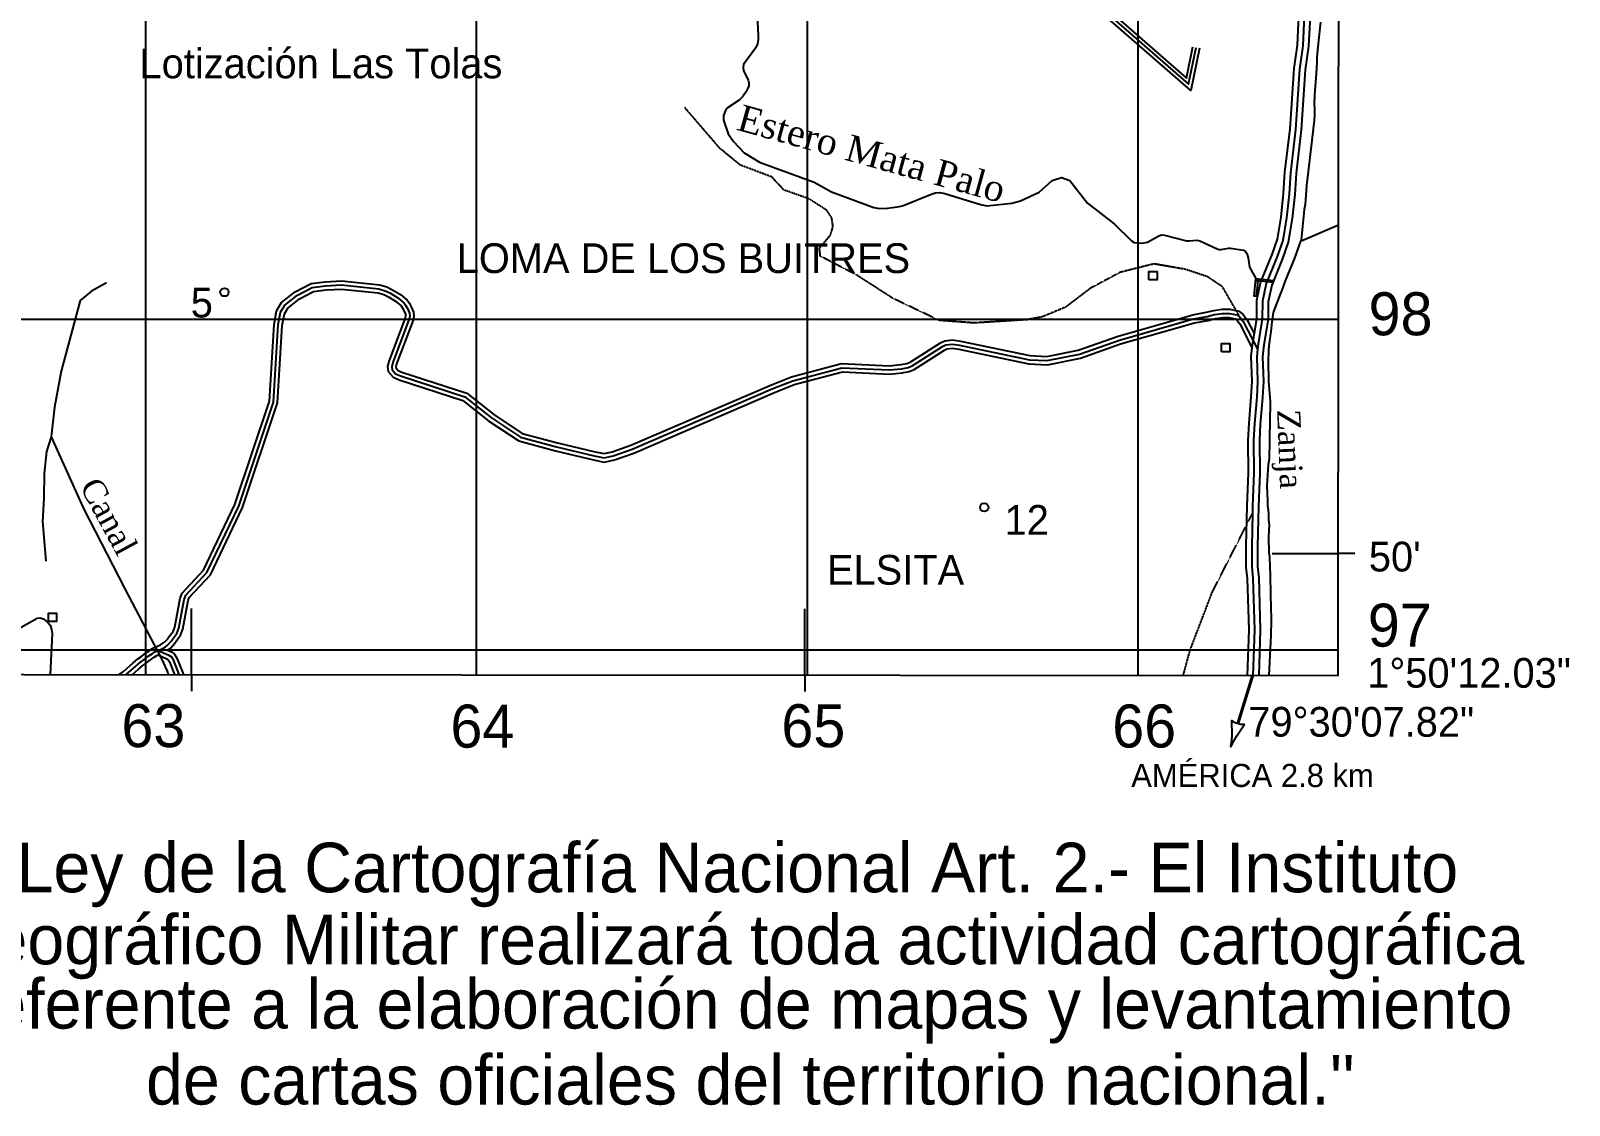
# Model space of a CAD drawing. Extents: x 638173 to 667318, y 9795622 to 9816401.
# Drawn here: x 662652 to 667304, y 9795622 to 9798872 of the extents above; entities that cross this region are included whole.
import ezdxf

# ---------------------------------------------------------------- set-up
doc = ezdxf.new("R2010")
doc.units = 0
doc.header["$MEASUREMENT"] = 0
doc.linetypes.add('HIDDEN', pattern=[0.375, 0.25, -0.125])
for name, color, linetype in [('CAMINO1', 7, 'CONTINUOUS'), ('CAMINO5', 7, 'CONTINUOUS'), ('CAMINO6Y7', 7, 'CONTINUOUS'), ('CAUCECANALIZADO', 7, 'CONTINUOUS'), ('CUADRICULAUTM', 7, 'CONTINUOUS'), ('EDIFICACION', 7, 'CONTINUOUS'), ('HIDROGRAFIASIMBO', 7, 'CONTINUOUS'), ('INFORMACIONMARGI', 7, 'CONTINUOUS'), ('NOMBREAREASSITIO', 7, 'CONTINUOUS'), ('NOMBRESPOBLADOS', 7, 'CONTINUOUS'), ('PARALELACAMINO', 7, 'CONTINUOUS'), ('PROYECCION', 7, 'CONTINUOUS'), ('PUNTOALTURA', 7, 'CONTINUOUS'), ('RIOINTERMITENTE', 7, 'CONTINUOUS'), ('TEXTOAZUL', 7, 'CONTINUOUS'), ('VALORCUADRICULAR', 7, 'CONTINUOUS'), ('VALORGEOGRAFICO', 7, 'CONTINUOUS')]:
    doc.layers.add(name, color=color, linetype=linetype)
doc.styles.add('cotas', font='SWITZN.TTF')
doc.styles.add('marginal', font='UNVR57W.TTF')
doc.styles.add('poblados', font='SWZCONDN.TTF')
doc.styles.add('rios', font='TIMESI_0.TTF')
doc.styles.add('sitios', font='SWZCONLN.TTF')

# ---------------------------------------------------------------- blocks, each defined once
blk = doc.blocks.new('DISPER')
at = {"layer": 'TEXTOAZUL', "color": 5, "linetype": 'Continuous'}
blk.add_lwpolyline([(41.73, 33.23), (8.5, 0.01), (42.08, -33.33), (37.86, -37.59), (0, 0), (37.49, 37.47), (41.73, 33.23)], close=True, dxfattribs=at)
blk = doc.blocks.new('COTA')
at = {"layer": 'PUNTOALTURA', "color": 1, "linetype": 'Continuous'}
blk.add_circle((0, 0), 12.5, dxfattribs=at)
blk = doc.blocks.new('CASA')
at = {"layer": 'EDIFICACION', "color": 4, "linetype": 'Continuous'}
blk.add_lwpolyline([(-12.57, -13.81), (-12.57, 11.18), (12.43, 11.18), (12.43, -13.82), (-12.57, -13.81)], close=True, dxfattribs=at)
blk = doc.blocks.new('DESVIA')
at = {"layer": 'INFORMACIONMARGI', "color": 7, "linetype": 'Continuous'}
blk.add_lwpolyline([(202.16, 3.49), (185.9, 7.39), (147.68, 19.11), (146.85, 19.12), (146.96, 18.1), (149.36, 11.75), (149.85, 9.42), (150.15, 6.9), (150.53, 1.31), (-0.62, 1.3), (-0.61, -2.71), (150.58, -2.7), (150.4, -6.92), (149.98, -11.09), (149.1, -14.21), (146.85, -20.1), (146.86, -20.87), (147.8, -20.89), (188.55, -8.04), (203.45, -4.27), (223.03, -0.96), (223.77, -0.5), (223.03, 0.07), (202.16, 3.49)], close=True, dxfattribs=at)

msp = doc.modelspace()

# ---------------------------------------------------------------- linework, layer by layer
at = {"layer": 'CAMINO1', "color": 1, "linetype": 'Continuous'}
msp.add_lwpolyline([(666502.38, 9798917.36), (666498.36, 9798826.96), (666488.03, 9798755.67), (666476.18, 9798573.6), (666460.63, 9798442.47), (666456.67, 9798378.81), (666448.88, 9798306.24), (666437.29, 9798237.5), (666420.65, 9798189.15), (666387.43, 9798107.71), (666375.87, 9798054.25), (666375.74, 9798000.77), (666362.86, 9797924.39), (666361.24, 9797908.57), (666358.96, 9797886.2), (666361.33, 9797811.06), (666358.68, 9797763.95), (666352.15, 9797683.74), (666349.49, 9797632.81), (666350.54, 9797534.76), (666346.49, 9797434.18), (666345.98, 9797412.22), (666343.68, 9797313.21), (666343.53, 9797250.82), (666347.27, 9797216.43), (666351.99, 9797059.8), (666347.26, 9796922.09)], dxfattribs=at)
at = {"layer": 'CAMINO5', "color": 7, "linetype": 'Continuous'}
for p, q in [((663037.28, 9796997.85), (663049.85, 9797003.38)), ((663049.85, 9797003.38), (663050.59, 9797003.66)), ((663049.85, 9797003.38), (663050.59, 9797003.66))]:
    msp.add_line(p, q, dxfattribs=at)
for points in [[(665901.9, 9798929.28), (666152.86, 9798710.34), (666175.7, 9798821.94)], [(663406.71, 9798020.5), (663419.94, 9798041.63), (663457.89, 9798072.33), (663503.19, 9798095.25), (663543.38, 9798100.54), (663591.27, 9798103.12), (663704.53, 9798091.32), (663723.87, 9798085.98), (663737.51, 9798078.94), (663762.07, 9798064.34), (663780.78, 9798048.43), (663785.31, 9798042.44), (663791.18, 9798032.02), (663797.06, 9798018.4), (663797.81, 9798008.87), (663796.26, 9798000.5), (663746.1, 9797868.49), (663743.48, 9797856.09), (663744.75, 9797846.62), (663754.83, 9797834.54), (663769.85, 9797827.92), (663964.6, 9797764.81), (664044.49, 9797701.26), (664132.38, 9797642.86), (664241.66, 9797613.72), (664355.55, 9797586.21), (664385.68, 9797580.33), (664413.07, 9797586.82), (664470.34, 9797606.57), (664895.87, 9797789.75), (664955.76, 9797813.58), (665104.54, 9797852.78), (665248.13, 9797846.16), (665284.82, 9797849.8), (665304.37, 9797853.58), (665316.79, 9797858.77), (665408.3, 9797917.38), (665418.6, 9797922.26), (665438.83, 9797924.24), (665460.54, 9797920.91), (665671.4, 9797877.24), (665724.77, 9797874.6), (665822.67, 9797893.52), (665943.5, 9797936.6), (666168.06, 9798000.39), (666208.88, 9798008.35), (666231.54, 9798013.87), (666255.22, 9798017.42), (666276.54, 9798017.42), (666299.04, 9798012.68), (666308.83, 9798005.04), (666317.99, 9797992.55), (666361.24, 9797908.57)], [(663050.59, 9797003.66), (663058.9, 9797008.61), (663065.7, 9797013.95), (663077.71, 9797026.86), (663081.13, 9797032.76), (663093.73, 9797049.57), (663099.25, 9797065.16), (663115.31, 9797152.09), (663120.52, 9797164.61), (663184.4, 9797233.74), (663280.87, 9797434.36), (663385.74, 9797749.07), (663399.9, 9797982.36), (663406.71, 9798020.5)], [(662940.34, 9796924.69), (662969.42, 9796950.5), (662983.31, 9796962.22), (662993.72, 9796969.82), (663006.52, 9796980.02), (663018.61, 9796987.52), (663027.4, 9796993.51), (663037.28, 9796997.85)], [(663037.28, 9796997.85), (663066.89, 9796984.69), (663072.4, 9796981.82), (663077.01, 9796978.08), (663082.54, 9796969.05), (663099.7, 9796924.57)]]:
    msp.add_lwpolyline(points, dxfattribs=at)
at = {"layer": 'CAMINO6Y7', "color": 2, "linetype": 'HIDDEN'}
for points in [[(666305.16, 9798011.39), (666255.23, 9798097.76), (666209.55, 9798128.4), (666144.79, 9798150.16), (666048.24, 9798166.89), (665946.51, 9798141.6), (665856.17, 9798093.38), (665781.06, 9798036.21), (665711.1, 9798007.05), (665665.33, 9797998.22), (665503.9, 9797988.32), (665398.44, 9797996.15), (665258.8, 9798062.61), (665149.66, 9798132.84), (665039.23, 9798190.34), (665036.74, 9798214.54), (665069.87, 9798253.95), (665077.56, 9798279.41), (665073.8, 9798306.16), (665058.61, 9798329.1), (665005.31, 9798363.58), (664929.12, 9798390.46), (664892.35, 9798430), (664797.12, 9798465.82), (664734.96, 9798516.87), (664629.76, 9798639.3)], [(666136.65, 9796922.21), (666157.53, 9796999.35), (666223.99, 9797173.23), (666345.98, 9797412.22)]]:
    msp.add_lwpolyline(points, dxfattribs=at)
at = {"layer": 'CAUCECANALIZADO', "color": 132, "linetype": 'Continuous'}
for p, q in [((666491.46, 9798236.11), (666605.93, 9798285.26)), ((666493.21, 9798239.95), (666491.46, 9798236.11))]:
    msp.add_line(p, q, dxfattribs=at)
for points in [[(666551.9, 9798898.17), (666544.13, 9798833.24), (666540.22, 9798791.23), (666540.19, 9798777.22), (666538.84, 9798742.85), (666533.61, 9798677.91), (666532.27, 9798651.18), (666533.51, 9798634.62), (666533.47, 9798618.07), (666532.16, 9798601.51), (666525.67, 9798540.4), (666508.83, 9798404.19), (666504.89, 9798346.89), (666502.32, 9798332.89), (666501.02, 9798320.16), (666493.21, 9798239.95)], [(666491.46, 9798236.11), (666472.75, 9798183.96), (666444.63, 9798115.25), (666434.4, 9798087.25), (666429.29, 9798075.8), (666408.83, 9798019.81), (666406.26, 9798005.81), (666404.95, 9797990.53), (666401.07, 9797962.52), (666399.77, 9797948.52), (666395.89, 9797919.24), (666394.59, 9797903.96), (666393.25, 9797873.4), (666394.37, 9797811), (666399.32, 9797751.15), (666399.29, 9797735.87), (666397.93, 9797700.22), (666397.78, 9797632.73), (666396.38, 9797576.7), (666393.8, 9797560.15), (666392.49, 9797543.6), (666389.84, 9797495.22), (666391.01, 9797450.65), (666390.98, 9797436.64), (666393.49, 9797422.63), (666394.73, 9797408.62), (666394.69, 9797393.34), (666395.93, 9797376.79), (666395.9, 9797364.05), (666394.57, 9797337.31), (666394.54, 9797324.58), (666395.77, 9797309.3), (666395.74, 9797295.29), (666396.98, 9797280.01), (666399.39, 9797223.98), (666399.36, 9797211.24), (666400.56, 9797180.68), (666400.52, 9797161.58), (666401.72, 9797132.29), (666401.69, 9797119.56), (666402.92, 9797101.73), (666402.9, 9797088.99), (666401.52, 9797044.43), (666395.53, 9796922.01)], [(662881.23, 9798109.82), (662835.58, 9798084.56), (662801.51, 9798055.79), (662743.45, 9797842.5), (662723.66, 9797733.95), (662713.73, 9797644.18)], [(662713.73, 9797644.18), (662699.67, 9797599.74), (662692.18, 9797532.58), (662691.64, 9797458.21), (662686.92, 9797387.64), (662697.4, 9797267.63)], [(662713.73, 9797644.18), (662811.12, 9797427.18), (662934.95, 9797185.91), (663046.94, 9796972.21), (663064.29, 9796934.78), (663067.17, 9796924.59)]]:
    msp.add_lwpolyline(points, dxfattribs=at)
at = {"layer": 'CUADRICULAUTM', "color": 2, "linetype": 'Continuous'}
for points in [[(663000, 9796924.64), (663000, 9797000), (663000, 9798000), (663000, 9799000), (663000, 9800000), (663000, 9801000), (663000, 9802000), (663000, 9803000), (663000, 9804000), (663000, 9805000), (663000, 9806000), (663000, 9807000), (663000, 9808000), (663000, 9809000), (663000, 9810000), (663000, 9811000), (663000, 9812000), (663000, 9813000), (663000, 9814000), (663000, 9815352.89)], [(664000, 9796923.87), (664000, 9797000), (664000, 9798000), (664000, 9799000), (664000, 9800000), (664000, 9801000), (664000, 9802000), (664000, 9803000), (664000, 9804000), (664000, 9805000), (664000, 9806000), (664000, 9807000), (664000, 9808000), (664000, 9809000), (664000, 9810000), (664000, 9811000), (664000, 9812000), (664000, 9813000), (664000, 9814000), (664000, 9815352.18)], [(665000, 9796923.09), (665000, 9797000), (665000, 9798000), (665000, 9799000), (665000, 9800000), (665000, 9801000), (665000, 9802000), (665000, 9803000), (665000, 9804000), (665000, 9805000), (665000, 9806000), (665000, 9807000), (665000, 9808000), (665000, 9809000), (665000, 9810000), (665000, 9811000), (665000, 9812000), (665000, 9813000), (665000, 9814000), (665000, 9815351.48)], [(666000, 9796922.32), (666000, 9797000), (666000, 9798000), (666000, 9799000), (666000, 9800000), (666000, 9801000), (666000, 9802000), (666000, 9803000), (666000, 9804000), (666000, 9805000), (666000, 9806000), (666000, 9807000), (666000, 9808000), (666000, 9809000), (666000, 9810000), (666000, 9811000), (666000, 9812000), (666000, 9813000), (666000, 9814000), (666000, 9815350.77)], [(655000, 9798000), (656000, 9798000), (657000, 9798000), (658000, 9798000), (659000, 9798000), (660000, 9798000), (661000, 9798000), (662000, 9798000), (663000, 9798000), (664000, 9798000), (666605.7, 9798000)], [(655000, 9797000), (656000, 9797000), (657000, 9797000), (658000, 9797000), (659000, 9797000), (660000, 9797000), (661000, 9797000), (662000, 9797000), (663000, 9797000), (664000, 9797000), (666604.89, 9797000)]]:
    msp.add_lwpolyline(points, dxfattribs=at)
at = {"layer": 'PARALELACAMINO', "color": 7, "linetype": 'Continuous'}
msp.add_line((662919.16, 9796924.71), (662932.47, 9796934.43), dxfattribs=at)
for points in [[(666388.07, 9799495.07), (666418.34, 9799441.36), (666460.07, 9799362.37), (666482.56, 9799322.12), (666501.58, 9799278.99), (666507.24, 9799245.67), (666507.15, 9799211.04), (666485.01, 9798976.78), (666484.88, 9798917.77), (666480.92, 9798828.61), (666470.61, 9798757.5), (666458.75, 9798575.2), (666443.19, 9798444.04), (666439.23, 9798380.29), (666431.54, 9798308.63), (666420.27, 9798241.83), (666404.26, 9798195.31), (666370.65, 9798112.9), (666358.37, 9798056.14), (666358.24, 9798002.26), (666350.55, 9797956.64)], [(666234.55, 9798919.13), (666266.67, 9798957.51), (666227.02, 9798963.5), (666199.82, 9798982.32), (666226.43, 9799014.3), (666178.14, 9799054.88), (666126.84, 9799097.99), (666085.14, 9799133.03), (666049.66, 9799090.56), (666005.13, 9799037.26), (665985.63, 9799013.92), (665915.85, 9798930.38), (666146.5, 9798729.16), (666165.9, 9798823.95)], [(666185.5, 9798819.93), (666159.22, 9798691.52), (665895.33, 9798921.74)], [(666519.88, 9798916.95), (666515.8, 9798825.31), (666505.45, 9798753.84), (666493.61, 9798572), (666478.07, 9798440.9), (666474.11, 9798377.33), (666466.22, 9798303.85), (666454.31, 9798233.17), (666437.04, 9798182.99), (666404.21, 9798102.52), (666393.37, 9798052.36), (666393.24, 9797999.28), (666380.21, 9797922.04), (666376.49, 9797885.58), (666378.85, 9797810.84), (666376.14, 9797762.75), (666369.61, 9797682.57), (666366.99, 9797632.45), (666368.04, 9797534.5), (666363.98, 9797433.62), (666361.18, 9797312.99), (666361.03, 9797251.75), (666364.74, 9797217.64), (666369.5, 9797059.76), (666364.78, 9796922.07)], [(663394.82, 9798025.05), (663410.45, 9798050.03), (663451.06, 9798082.88), (663499.45, 9798107.37), (663542.23, 9798113), (663591.58, 9798115.66), (663706.86, 9798103.65), (663728.45, 9798097.68), (663743.58, 9798089.88), (663769.36, 9798074.55), (663789.92, 9798057.06), (663795.79, 9798049.31), (663802.39, 9798037.58), (663809.36, 9798021.45), (663810.4, 9798008.21), (663808.35, 9797997.11), (663758.13, 9797864.96), (663756.16, 9797855.61), (663756.66, 9797851.86), (663762.55, 9797844.8), (663774.31, 9797839.62), (663970.61, 9797776), (664051.85, 9797711.38), (664137.59, 9797654.41), (664244.74, 9797625.84), (664358.22, 9797598.43), (664385.42, 9797593.12), (664409.58, 9797598.84), (664465.82, 9797618.24), (664891.11, 9797801.31), (664951.82, 9797825.47), (665103.2, 9797865.35), (665247.8, 9797858.69), (665283.01, 9797862.18), (665300.74, 9797865.61), (665310.97, 9797869.88), (665402.23, 9797928.34), (665415.22, 9797934.49), (665439.17, 9797936.83), (665462.76, 9797933.22), (665672.99, 9797889.68), (665723.88, 9797887.16), (665819.37, 9797905.61), (665939.69, 9797948.51), (666165.15, 9798012.56), (666206.2, 9798020.56), (666229.13, 9798026.15), (666254.29, 9798029.92), (666277.84, 9798029.92), (666304.45, 9798024.31), (666317.96, 9798013.76), (666328.66, 9797999.14), (666350.55, 9797956.64)], [(663418.6, 9798015.94), (663429.43, 9798033.23), (663464.72, 9798061.78), (663506.93, 9798083.13), (663544.53, 9798088.08), (663590.96, 9798090.58), (663702.2, 9798078.99), (663719.29, 9798074.28), (663731.44, 9798068), (663754.78, 9798054.13), (663771.64, 9798039.8), (663774.83, 9798035.57), (663779.97, 9798026.46), (663784.76, 9798015.35), (663785.22, 9798009.53), (663784.17, 9798003.89), (663734.07, 9797872.02), (663730.8, 9797856.57), (663732.84, 9797841.38), (663747.11, 9797824.28), (663765.39, 9797816.22), (663958.59, 9797753.62), (664037.13, 9797691.14), (664127.17, 9797631.31), (664238.58, 9797601.6), (664352.88, 9797573.99), (664385.94, 9797567.54), (664416.56, 9797574.8), (664474.86, 9797594.9), (664900.63, 9797778.19), (664959.7, 9797801.69), (665105.88, 9797840.21), (665248.46, 9797833.63), (665286.63, 9797837.42), (665308, 9797841.55), (665322.61, 9797847.66), (665414.37, 9797906.42), (665421.98, 9797910.03), (665438.49, 9797911.65), (665458.32, 9797908.6), (665669.81, 9797864.8), (665725.66, 9797862.04), (665825.97, 9797881.43), (665947.31, 9797924.69), (666170.97, 9797988.22), (666211.56, 9797996.14), (666233.95, 9798001.59), (666256.15, 9798004.92), (666275.24, 9798004.92), (666293.63, 9798001.05), (666299.84, 9797996.2), (666307.32, 9797985.96), (666344.24, 9797914.29)], [(663044.49, 9797014.68), (663057.51, 9797023.5), (663067.6, 9797034.34), (663070.69, 9797039.67), (663082.58, 9797055.54), (663087.14, 9797068.4), (663103.26, 9797155.67), (663109.83, 9797171.46), (663173.95, 9797240.85), (663269.26, 9797439.06), (663373.36, 9797751.47), (663387.47, 9797983.84), (663394.82, 9798025.05)], [(663065.75, 9796998.88), (663073.89, 9797004.4), (663087.82, 9797019.38), (663091.57, 9797025.85), (663104.88, 9797043.6), (663111.36, 9797061.92), (663127.36, 9797148.51), (663131.21, 9797157.76), (663194.85, 9797226.63), (663292.48, 9797429.66), (663398.12, 9797746.67), (663412.33, 9797980.88), (663418.6, 9798015.94)], [(666350.55, 9797956.64), (666345.51, 9797926.74), (666344.24, 9797914.29)], [(666344.24, 9797914.29), (666341.43, 9797886.82), (666343.81, 9797811.28), (666341.22, 9797765.15), (666334.69, 9797684.91), (666331.99, 9797633.17), (666333.04, 9797535.02), (666329, 9797434.74), (666326.18, 9797313.43), (666326.03, 9797249.89), (666329.8, 9797215.22), (666334.48, 9797059.84), (666329.74, 9796922.06)], [(662932.47, 9796934.43), (662961.24, 9796959.95), (662975.58, 9796972.06), (662986.14, 9796979.76), (662999.31, 9796990.25), (663011.79, 9796998), (663021.31, 9797004.49), (663044.49, 9797014.68)], [(662959.16, 9796924.68), (662977.6, 9796941.05), (662991.04, 9796952.38), (663001.3, 9796959.88), (663013.73, 9796969.79), (663025.43, 9796977.04), (663033.49, 9796982.53), (663037.25, 9796984.19), (663061.46, 9796973.42), (663065.51, 9796971.32), (663067.47, 9796969.72), (663071.29, 9796963.49), (663086.3, 9796924.58)], [(663065.75, 9796998.88), (663072.32, 9796995.96), (663079.29, 9796992.32), (663086.55, 9796986.44), (663093.79, 9796974.61), (663111.12, 9796929.68), (663113.72, 9796924.56)]]:
    msp.add_lwpolyline(points, dxfattribs=at)
at = {"layer": 'PROYECCION', "color": 7, "linetype": 'Continuous'}
for p, q in [((666405.35, 9797291.35), (666605.35, 9797291.2)), ((666655.35, 9797291.16), (666605.35, 9797291.2)), ((666655.35, 9797291.16), (666605.35, 9797291.2)), ((663137.89, 9796924.69), (663138.04, 9797124.69)), ((664992.15, 9796923.27), (664992.3, 9797123.27)), ((663137.89, 9796924.69), (663137.85, 9796874.69)), ((664992.15, 9796923.27), (664992.11, 9796873.27))]:
    msp.add_line(p, q, dxfattribs=at)
msp.add_lwpolyline([(638790.96, 9796943.41), (666604.83, 9796921.85), (666619.7, 9815350.33), (638803.33, 9815370.02)], close=True, dxfattribs=at)
at = {"layer": 'RIOINTERMITENTE', "color": 132, "linetype": 'Continuous'}
for points in [[(664848.95, 9798901.22), (664851.64, 9798855.53), (664851.36, 9798845.18), (664848.77, 9798832.89), (664843.68, 9798819.73), (664806.68, 9798769.76), (664805.42, 9798761.22), (664807.32, 9798751.9), (664821.35, 9798722.57), (664823.1, 9798714.08), (664822.62, 9798705.67), (664820.53, 9798698.8), (664814.01, 9798686.54), (664803.81, 9798672.19), (664793.75, 9798661.92), (664758.12, 9798639.07), (664752.47, 9798630.74), (664746.63, 9798616.17), (664746.6, 9798602.16), (664760.48, 9798560.11), (664776.95, 9798537.16), (664808.64, 9798502.73), (664855.6, 9798474.63), (665020.67, 9798414.49), (665072.71, 9798385.11), (665200.96, 9798337.76), (665218.19, 9798334.36), (665242.19, 9798335.3), (665272.78, 9798339.53), (665287.39, 9798342.7), (665377.26, 9798378.6), (665387.88, 9798382), (665399.85, 9798382.83), (665415.83, 9798379.4), (665523.78, 9798346.1), (665542.45, 9798342.83), (665617.84, 9798351.02), (665644.54, 9798357.34), (665700.52, 9798383.98), (665740, 9798419.57), (665767.98, 9798428.43), (665793.37, 9798419.47), (665846.59, 9798350.61), (665927.78, 9798288.07), (665980.52, 9798237), (665988.66, 9798231.94), (666008.86, 9798230.1), (666017.21, 9798230.33), (666028.06, 9798233.14), (666062.47, 9798251.55), (666071.01, 9798254.42), (666080.21, 9798253.42), (666146.26, 9798236.75), (666153.89, 9798236.59), (666177.35, 9798238.53), (666186.92, 9798236.68), (666238.97, 9798212.39), (666244.63, 9798210.98), (666251.64, 9798210.96), (666273.41, 9798214.74), (666279.65, 9798214.86), (666319.03, 9798208.43), (666325.33, 9798204.41), (666329, 9798198.7), (666332.96, 9798185.48), (666336.71, 9798157.46), (666361.52, 9798113.6)], [(662590.56, 9797050.33), (662671.26, 9797095.06), (662680.51, 9797096.34), (662689.27, 9797093.67), (662696.51, 9797088.67), (662704.82, 9797081.51), (662710.22, 9797074.2), (662714.03, 9797061.25), (662716.19, 9797049.35), (662710.03, 9796924.87)]]:
    msp.add_lwpolyline(points, dxfattribs=at)

# ---------------------------------------------------------------- block references
at = {"layer": 'EDIFICACION', "color": 4, "linetype": 'Continuous'}
for p in [(666045.1, 9798132.79), (666264.85, 9797915.02), (662717.66, 9797099.2)]:
    msp.add_blockref('CASA', p, dxfattribs=at)
at = {"layer": 'HIDROGRAFIASIMBO', "color": 5, "linetype": 'Continuous', "xscale": 1.000002988283715, "yscale": 1.000002988283715, "rotation": 308.5565554593481}
msp.add_blockref('DISPER', (666356.46, 9798122.56), dxfattribs=at)
at = {"layer": 'INFORMACIONMARGI', "color": 7, "linetype": 'Continuous', "xscale": 0.9999960576571055, "yscale": 0.9999960576571055, "rotation": 252.9101390944534}
msp.add_blockref('DESVIA', (666346.27, 9796919.89), dxfattribs=at)
at = {"layer": 'PUNTOALTURA', "color": 1, "linetype": 'Continuous'}
for p in [(663237.36, 9798081.36), (665534.87, 9797430.39)]:
    msp.add_blockref('COTA', p, dxfattribs=at)

# ---------------------------------------------------------------- texts
at = {"layer": 'INFORMACIONMARGI', "color": 7, "linetype": 'Continuous', "style": 'poblados'}
for s, height, p in [('AM%%201RICA 2.8 km', 70, (665979.35, 9796584.78)), ("''Ley de la Cartograf%%237a Nacional Art. 2.- El Instituto", 150, (662532.09, 9796266.35)), ('Geogr%%225fico Militar realizar%%225 toda actividad cartogr%%225fica', 150, (662374, 9796048.49)), ('referente a la elaboraci%%243n de mapas y levantamiento', 150, (662459.73, 9795854.21)), ("de cartas oficiales del territorio nacional.''", 150, (663000.37, 9795624.42))]:
    msp.add_text(s, height=height, dxfattribs=at).set_placement(p)
at = {"layer": 'NOMBREAREASSITIO', "color": 2, "linetype": 'Continuous', "style": 'sitios'}
for s, p in [('LOMA DE LOS BUITRES', (663939.8, 9798139.23)), ('ELSITA', (665059.43, 9797196.78))]:
    msp.add_text(s, height=90, dxfattribs=at).set_placement(p)
at = {"layer": 'NOMBRESPOBLADOS', "color": 7, "linetype": 'Continuous', "style": 'poblados'}
msp.add_text('Lotizaci%%243n Las Tolas', height=90, dxfattribs=at).set_placement((662980.76, 9798728.33))
at = {"layer": 'PUNTOALTURA', "color": 7, "linetype": 'Continuous', "style": 'cotas'}
for s, p in [('5', (663135.52, 9798004.93)), ('12', (665596.49, 9797347.65))]:
    msp.add_text(s, height=90, dxfattribs=at).set_placement(p)
at = {"layer": 'TEXTOAZUL', "color": 5, "linetype": 'Continuous', "style": 'rios'}
msp.add_text('Estero Mata Palo', height=80, rotation=344.5223, dxfattribs=at).set_placement((664782.58, 9798573.1))
at = {"layer": 'TEXTOAZUL', "color": 4, "linetype": 'Continuous', "style": 'rios'}
for s, rotation, p in [('Zanja', 272.19923, (666420.37, 9797725.76)), ('Canal', 298.49971, (662798.17, 9797494.73))]:
    msp.add_text(s, height=70, rotation=rotation, dxfattribs=at).set_placement(p)
at = {"layer": 'VALORCUADRICULAR', "color": 6, "linetype": 'Continuous', "style": 'poblados'}
for s, p in [('98', (666696.93, 9797951.07)), ('97', (666694.6, 9797009.4)), ('63', (662925.97, 9796705.41)), ('64', (663920.79, 9796703.9)), ('65', (664921.52, 9796705.15)), ('66', (665921.84, 9796704.32))]:
    msp.add_text(s, height=130, dxfattribs=at).set_placement(p)
at = {"layer": 'VALORGEOGRAFICO', "color": 2, "linetype": 'Continuous', "style": 'marginal'}
for s, rotation, p in [("50'", 359.95337, (666697.76, 9797236.78)), ('1%%17650\'12.03"', 359.95329, (666692.96, 9796885.4)), ('79%%17630\'07.82"', 359.95203, (666333.43, 9796737.21))]:
    msp.add_text(s, height=90, rotation=rotation, dxfattribs=at).set_placement(p)

doc.saveas('drawing.dxf')
